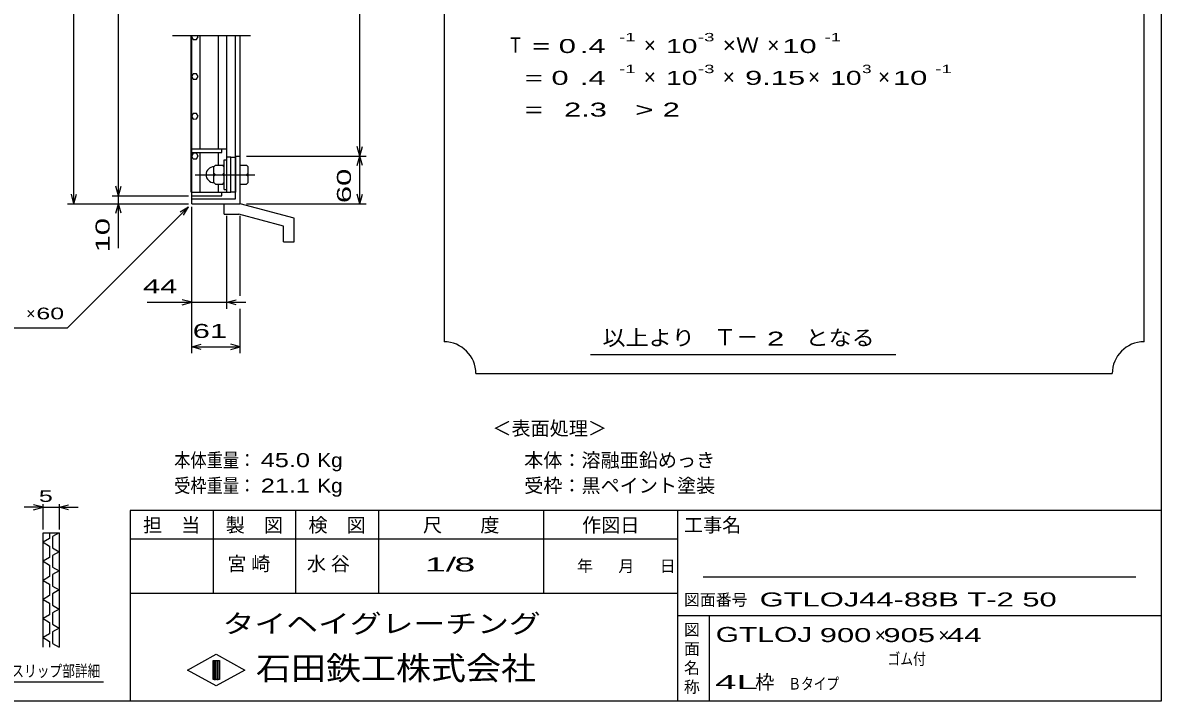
# Model space of a CAD drawing. Units: millimetres, scale not verified. Extents: x -1456 to 1385, y -1026 to 843.
# Drawn here: x -46 to 1385, y -917 to -64 of the extents above; entities that cross this region are included whole.
import ezdxf
from ezdxf.enums import TextEntityAlignment as Align

# ---------------------------------------------------------------- set-up
doc = ezdxf.new("R2010")
doc.units = ezdxf.units.MM
doc.header["$LTSCALE"] = 8
doc.linetypes.add('CHAIN', pattern=[18.5, 12, -1.5, 3.5, -1.5])
for name, color, linetype, lineweight in [('0_2', 150, 'Continuous', 25), ('16', 3, 'Continuous', 25), ('19', 6, 'Continuous', 25), ('22', 4, 'Continuous', 25), ('24', 2, 'Continuous', 25), ('32', 4, 'Continuous', 25)]:
    doc.layers.add(name, color=color, linetype=linetype, lineweight=lineweight)
doc.styles.add('ベクトル', font='')
doc.styles.get('ベクトル').set_extended_font_data('ベクトル')

msp = doc.modelspace()

# ---------------------------------------------------------------- linework, layer by layer
at = {"layer": '0_2'}
for p, q in [((1384.8, 842.8), (1384.8, -917.2)), ((1384.8, -677.2), (88.8, -677.2)), ((88.8, -677.2), (88.8, -917.2)), ((192.8, -677.2), (192.8, -781.2)), ((296.8, -781.2), (296.8, -677.2)), ((400.8, -677.2), (400.8, -781.2)), ((608.8, -781.2), (608.8, -677.2)), ((776.8, -677.2), (776.8, -917.2)), ((776.8, -713.2), (88.8, -713.2)), ((1352.8, -761.2), (808.8, -761.2)), ((88.8, -781.2), (776.8, -781.2)), ((776.8, -809.2), (1384.8, -809.2)), ((816.8, -917.2), (816.8, -809.2)), ((160.8, -878), (196.8, -858)), ((196.8, -858), (232.8, -878)), ((192.8, -866), (200.8, -866)), ((192.8, -890), (192.8, -866)), ((192.8, -866), (194.4, -866)), ((194.4, -866), (194.4, -890)), ((196, -890), (196, -866)), ((196, -866), (197.6, -866)), ((197.6, -866), (197.6, -890)), ((199.2, -890), (199.2, -866)), ((199.2, -866), (200.8, -866)), ((200.8, -866), (200.8, -890)), ((200.8, -866), (200.8, -890)), ((196.8, -898), (160.8, -878)), ((232.8, -878), (196.8, -898)), ((200.8, -890), (192.8, -890)), ((194.4, -890), (196, -890)), ((197.6, -890), (199.2, -890)), ((1384.8, -917.2), (-1383.2, -917.2))]:
    msp.add_line(p, q, dxfattribs=at)
at = {"layer": '16'}
for p, q in [((240, -80.5), (142, -80.5)), ((165.3, -277), (165.3, -80.5)), ((166, -277), (166, -80.5)), ((166, -81.528), (168.024, -84.978)), ((168.024, -84.978), (172.024, -84.95)), ((172.024, -84.95), (174, -81.472)), ((174, -81.5), (173.418, -80.5)), ((176.5, -222.5), (176.5, -80.5)), ((199.5, -222.5), (199.5, -80.5)), ((210, -277), (210, -80.5)), ((167.976, -128.05), (166, -131.528)), ((171.976, -128.022), (167.976, -128.05)), ((174, -131.5), (171.976, -128.022)), ((166, -131.528), (168.024, -134.978)), ((168.024, -134.978), (172.024, -134.95)), ((172.024, -134.95), (174, -131.472)), ((167.976, -178.05), (166, -181.528)), ((166, -181.528), (168.024, -184.978)), ((171.976, -178.022), (167.976, -178.05)), ((168.024, -184.978), (172.024, -184.95)), ((174, -181.5), (171.976, -178.022)), ((172.024, -184.95), (174, -181.472)), ((166, -227), (166, -222.5)), ((166, -222.5), (210, -222.5)), ((166, -227), (204, -227)), ((167.976, -228.05), (166, -231.528)), ((171.976, -228.022), (167.976, -228.05)), ((174, -231.5), (171.976, -228.022)), ((176.5, -277), (176.5, -227)), ((199.5, -242), (199.5, -227)), ((204, -227), (204, -222.5)), ((168.024, -234.978), (166, -231.528)), ((168.024, -234.978), (172.024, -234.95)), ((172.024, -234.95), (174, -231.472)), ((196, -243), (194, -245)), ((196, -243), (205, -243)), ((207, -245), (205, -243)), ((207, -273.5), (207, -236.5)), ((207, -236.5), (210, -236.5)), ((215, -233), (210, -233)), ((210, -273.5), (210, -236.5)), ((215, -277), (215, -233)), ((215, -233), (221, -233)), ((221, -233), (221, -277)), ((194, -265), (194, -245)), ((196, -255), (194, -253)), ((196, -255), (194, -257)), ((196, -255), (205, -255)), ((205, -255), (207, -253)), ((207, -257), (205, -255)), ((194, -265), (196, -267)), ((196, -267), (205, -267)), ((199.5, -277), (199.5, -268)), ((205, -267), (207, -265)), ((165.3, -277), (166, -277)), ((166, -277), (204, -277)), ((166, -281.5), (166, -277)), ((166, -277), (210, -277)), ((166, -281.5), (204, -281.5)), ((204, -281.5), (204, -277)), ((207, -273.5), (210, -273.5)), ((210, -277), (215, -277)), ((221, -277), (215, -277))]:
    msp.add_line(p, q, dxfattribs=at)
at = {"layer": '16', "linetype": 'CHAIN'}
msp.add_line((170.4, -255), (245.4, -255), dxfattribs=at)
at = {"layer": '16'}
msp.add_arc((194, -255), 10, 90, 270, dxfattribs=at)
at = {"layer": '19'}
for p, q in [((221, -285.5), (221, -80.5)), ((227, -291.5), (227, -80.5)), ((221, -231.5), (227, -231.5)), ((227, -243), (235, -243)), ((227, -267), (227, -243)), ((235, -243), (237, -245)), ((227, -255), (235, -255)), ((235, -255), (237, -253)), ((235, -255), (237, -257)), ((237, -265), (237, -245)), ((227, -267), (235, -267)), ((235, -267), (237, -265)), ((166, -291.5), (166, -281.5)), ((166, -285.5), (221, -285.5)), ((166, -291.5), (227, -291.5)), ((206.99, -304.51), (206.99, -291.51)), ((207, -291.5), (227, -291.5)), ((294.61, -309.62), (227, -291.5)), ((206.99, -304.51), (225.28, -304.51)), ((281.61, -319.6), (225.28, -304.51)), ((294.61, -339.62), (294.61, -309.62)), ((281.61, -339.62), (281.61, -319.6)), ((281.61, -339.62), (294.61, -339.62))]:
    msp.add_line(p, q, dxfattribs=at)
at = {"layer": '22'}
for p, q in [((18, -291.5), (18, 528.5)), ((74, -281.5), (74, 518.5)), ((377.4, -231.5), (377.4, 468.5)), ((377.4, -231.5), (374.2, -219.5)), ((377.4, -231.5), (380.6, -219.5)), ((235, -231.5), (385.4, -231.5)), ((374.2, -243.5), (377.4, -231.5)), ((380.6, -243.5), (377.4, -231.5)), ((377.4, -291.5), (377.4, -231.5)), ((74, -281.5), (70.8, -269.5)), ((74, -281.5), (77.2, -269.5)), ((18, -291.5), (14.8, -279.5)), ((18, -291.5), (21.2, -279.5)), ((66, -281.5), (162, -281.5)), ((74, -291.5), (74, -281.5)), ((377.4, -291.5), (374.2, -279.5)), ((377.4, -291.5), (380.6, -279.5)), ((10, -291.5), (162, -291.5)), ((10, -447.5), (162, -295.5)), ((66, -291.5), (162, -291.5)), ((70.8, -303.5), (74, -291.5)), ((77.2, -303.5), (74, -291.5)), ((74, -347.5), (74, -291.5)), ((151.6, -301.9), (162, -295.5)), ((155.6, -305.9), (162, -295.5)), ((166, -423.5), (166, -295.5)), ((166, -479.5), (166, -295.5)), ((235, -291.5), (385.4, -291.5)), ((210, -423.5), (210, -306.9)), ((227, -407.5), (227, -306.9)), ((166, -415.5), (154, -412.3)), ((210, -415.5), (222, -412.3)), ((110, -415.5), (166, -415.5)), ((154, -418.7), (166, -415.5)), ((166, -415.5), (210, -415.5)), ((222, -418.7), (210, -415.5)), ((210, -415.5), (234, -415.5)), ((227, -479.5), (227, -423.5)), ((-150, -447.5), (10, -447.5)), ((166, -471.5), (178, -468.3)), ((178, -474.7), (166, -471.5)), ((166, -471.5), (227, -471.5)), ((227, -471.5), (215, -468.3)), ((215, -474.7), (227, -471.5))]:
    msp.add_line(p, q, dxfattribs=at)
at = {"layer": '24', "color": 4}
for p, q in [((483.2, 774.8), (483.2, -465.2)), ((1363.2, -465.2), (1363.2, 774.8)), ((667.2, -481.2), (1051.2, -481.2)), ((523.2, -505.2), (1323.2, -505.2))]:
    msp.add_line(p, q, dxfattribs=at)
for centre, start, end in [((483.2, -505.2), 0, 90), ((1363.2, -505.2), 90, 180)]:
    msp.add_arc(centre, 40, start, end, dxfattribs=at)
at = {"layer": '32'}
for p, q in [((-20.8, -673.2), (-32.8, -670)), ((-20.8, -701.2), (-20.8, -669.2)), ((-0.8, -669.2), (-0.8, -701.2)), ((-0.8, -673.2), (11.2, -670)), ((-20.8, -673.2), (-44.8, -673.2)), ((-32.8, -676.4), (-20.8, -673.2)), ((-20.8, -673.2), (-0.8, -673.2)), ((11.2, -676.4), (-0.8, -673.2)), ((-0.8, -673.2), (23.2, -673.2)), ((-20.8, -705.2), (-0.8, -705.2)), ((-20.8, -849.2), (-20.8, -705.2)), ((-12.8, -712.4), (-20.8, -717.2)), ((-12.8, -705.2), (-12.8, -712.4)), ((-0.8, -705.2), (-8.8, -710)), ((-8.8, -710), (-8.8, -724.4)), ((-0.8, -705.2), (-0.8, -849.2)), ((-20.8, -717.2), (-12.8, -722)), ((-12.8, -722), (-12.8, -736.4)), ((-8.8, -724.4), (-0.8, -729.2)), ((-0.8, -729.2), (-8.8, -734)), ((-12.8, -736.4), (-20.8, -741.2)), ((-20.8, -741.2), (-12.8, -746)), ((-8.8, -734), (-8.8, -748.4)), ((-12.8, -746), (-12.8, -760.4)), ((-8.8, -748.4), (-0.8, -753.2)), ((-0.8, -753.2), (-8.8, -758)), ((-8.8, -758), (-8.8, -772.4)), ((-12.8, -760.4), (-20.8, -765.2)), ((-20.8, -765.2), (-12.8, -770)), ((-12.8, -770), (-12.8, -784.4)), ((-8.8, -772.4), (-0.8, -777.2)), ((-12.8, -784.4), (-20.8, -789.2)), ((-0.8, -777.2), (-8.8, -782)), ((-8.8, -782), (-8.8, -796.4)), ((-20.8, -789.2), (-12.8, -794)), ((-12.8, -794), (-12.8, -808.4)), ((-8.8, -796.4), (-0.8, -801.2)), ((-0.8, -801.2), (-8.8, -806)), ((-12.8, -808.4), (-20.8, -813.2)), ((-20.8, -813.2), (-12.8, -818)), ((-8.8, -806), (-8.8, -820.4)), ((-12.8, -818), (-12.8, -832.4)), ((-8.8, -820.4), (-0.8, -825.2)), ((-0.8, -825.2), (-8.8, -830)), ((-8.8, -830), (-8.8, -844.4)), ((-12.8, -832.4), (-20.8, -837.2)), ((-20.8, -837.2), (-12.8, -842)), ((-12.8, -842), (-12.8, -849.2)), ((-8.8, -844.4), (-0.8, -849.2)), ((55.2, -893.2), (-148.8, -893.2))]:
    msp.add_line(p, q, dxfattribs=at)

# ---------------------------------------------------------------- texts
at = {"layer": '0_2', "style": 'ベクトル'}
for s, height, p in [('担\u3000当', 17.6, (104.8, -695.6)), ('製\u3000図', 17.6, (208.8, -695.6)), ('検\u3000図', 17.6, (312.8, -695.6)), ('尺\u3000\u3000度', 17.6, (456.8, -695.6)), ('作図日', 17.6, (656.8, -695.6)), ('工事名', 17.6, (784.8, -695.6)), ('年', 14.66, (650.4, -747.2)), ('月', 14.66, (702.4, -747.2)), ('日', 14.66, (754.4, -747.2)), ('図面番号', 14.66, (784.8, -789.6)), ('図', 14.66, (784.8, -827.2)), ('面', 14.66, (784.8, -851.2)), ('名', 14.66, (784.8, -875.2)), ('称', 14.66, (784.8, -899.2))]:
    msp.add_text(s, height=height, dxfattribs=at).set_placement(p, align=Align.MIDDLE_LEFT)
at = {"layer": '0_2', "color": 222, "style": 'ベクトル'}
for s, height, width, p in [('タイヘイグレーチング', 23.46, 1.25, (204.8, -819.6)), ('石田鉄工株式会社', 29.33, 1.1, (246.8, -875.6))]:
    msp.add_text(s, height=height, dxfattribs=dict(at, width=width)).set_placement(p, align=Align.MIDDLE_LEFT)
at = {"layer": '22', "color": 2, "style": 'ベクトル', "width": 1.65}
for s, p in [(' 60 ', (357.4, -301.5)), (' 10 ', (54, -363.5))]:
    msp.add_text(s, height=17.6, rotation=90, dxfattribs=at).set_placement(p, align=Align.MIDDLE_LEFT)
at = {"layer": '22', "color": 2, "style": 'ベクトル'}
for s, height, width, p in [(' 44 ', 17.6, 1.65, (94, -395.5)), (' 60 ', 14.66, 1.6, (-38, -429.5)), (' 61 ', 17.6, 1.65, (156.5, -451.5)), ('本体重量：', 17.6, 0.85, (144, -614)), (' 45.0', 17.6, 1.35, (244, -614)), ('Kg', 17.6, 1.1, (324, -614)), ('受枠重量：', 17.6, 0.85, (144, -646)), (' 21.1', 17.6, 1.35, (244, -646)), ('Kg', 17.6, 1.1, (324, -646)), ('1/', 17.6, 2, (459.2, -745.2)), (' 8 ', 17.6, 2, (483.2, -745.2)), ('GTLOJ44-88B T-2 50              ', 17.6, 1.65, (880, -789.2)), ('GTLOJ', 18.77, 1.5, (824.8, -833.2)), (' 900 ', 17.6, 1.65, (944.8, -834)), (' 905 ', 17.6, 1.65, (1024.8, -834)), (' 44 ', 17.6, 1.65, (1104.8, -834)), ('ゴム付', 14.66, 0.8, (1040.8, -864)), ('4L', 17.6, 2.05, (824, -893.2)), ('Ｂタイプ', 14.66, 0.8, (916, -895.2))]:
    msp.add_text(s, height=height, dxfattribs=dict(at, width=width)).set_placement(p, align=Align.MIDDLE_LEFT)
for s, height, p in [('×', 14.66, (-42, -429.5)), ('＜表面処理＞', 17.6, (544, -574)), ('本体：', 17.6, (584, -614)), ('溶融亜鉛めっき', 17.6, (656, -614)), ('受枠：', 17.6, (584, -646)), ('黒ペイント塗装', 17.6, (656, -646)), ('×', 17.6, (1024.8, -834)), ('×', 17.6, (1104.8, -834)), ('枠', 17.6, (874.4, -893.2))]:
    msp.add_text(s, height=height, dxfattribs=at).set_placement(p, align=Align.MIDDLE_LEFT)
at = {"layer": '22', "color": 2, "char_height": 17.6, "attachment_point": 4, "style": 'ベクトル'}
for s, insert in [('\\T1.25;宮崎\u3000', (210.8, -745.2)), ('\\T1.25;水谷\u3000', (310.8, -745.2))]:
    msp.add_mtext(s, dxfattribs=dict(at, insert=insert))
at = {"layer": '24', "style": 'ベクトル'}
for s, height, width, p in [('Ｔ', 19.35, 0.75, (563.2, -92)), (' = 0', 17.6, 1.65, (583.2, -93.2)), (' .4 ', 17.6, 1.65, (643.2, -93.2)), ('-1', 10.56, 1.65, (703.2, -82)), ('10', 17.6, 1.5, (762.4, -93.2)), ('-3', 10.56, 1.65, (802.4, -82)), ('×Ｗ', 19.35, 1.1, (833.6, -92)), (' 10 ', 17.6, 1.65, (897.6, -93.2)), ('-1', 10.56, 1.65, (961.6, -82)), ('  = 0', 17.6, 1.65, (563.2, -133.2)), (' .4 ', 17.6, 1.65, (643.2, -133.2)), ('-1', 10.56, 1.65, (703.2, -122)), ('10', 17.6, 1.5, (762.4, -133.2)), ('-3', 10.56, 1.65, (802.4, -122)), ('9.15', 17.6, 1.65, (861.6, -133.2)), ('10', 17.6, 1.5, (968.8, -133.2)), ('3', 10.56, 1.5, (1008.8, -122)), (' 10 ', 17.6, 1.65, (1036.8, -133.2)), ('-1', 10.56, 1.65, (1100.8, -122)), ('  =', 17.6, 1.65, (563.2, -173.2)), (' 2.3', 17.6, 1.65, (623.2, -173.2)), ('>', 17.6, 1.7, (723.2, -173.2)), (' 2 ', 17.6, 1.65, (747.2, -173.2)), ('以上より\u3000', 19.35, 1.1, (682.4, -460)), (' 2 ', 17.6, 1.65, (878.4, -461.2)), ('となる', 19.35, 1.1, (937.6, -460))]:
    msp.add_text(s, height=height, dxfattribs=dict(at, width=width)).set_placement(p, align=Align.MIDDLE_LEFT)
for s, height, p in [('×', 19.35, (734.4, -92)), ('×', 19.35, (889.6, -92)), ('×', 19.35, (734.4, -132)), ('×', 19.35, (833.6, -132)), ('×', 19.35, (940.8, -132)), ('×', 19.35, (1028.8, -132)), ('Ｔ－', 20.53, (822.4, -459.2))]:
    msp.add_text(s, height=height, dxfattribs=at).set_placement(p, align=Align.MIDDLE_LEFT)
at = {"layer": '32', "color": 2, "style": 'ベクトル'}
for s, width, p in [(' 5 ', 1.6, (-34.8, -659.2)), ('主部材ノンスリップ部詳細', 0.8, (-140.8, -879.2))]:
    msp.add_text(s, height=14.66, dxfattribs=dict(at, width=width)).set_placement(p, align=Align.MIDDLE_LEFT)

doc.saveas('drawing.dxf')
